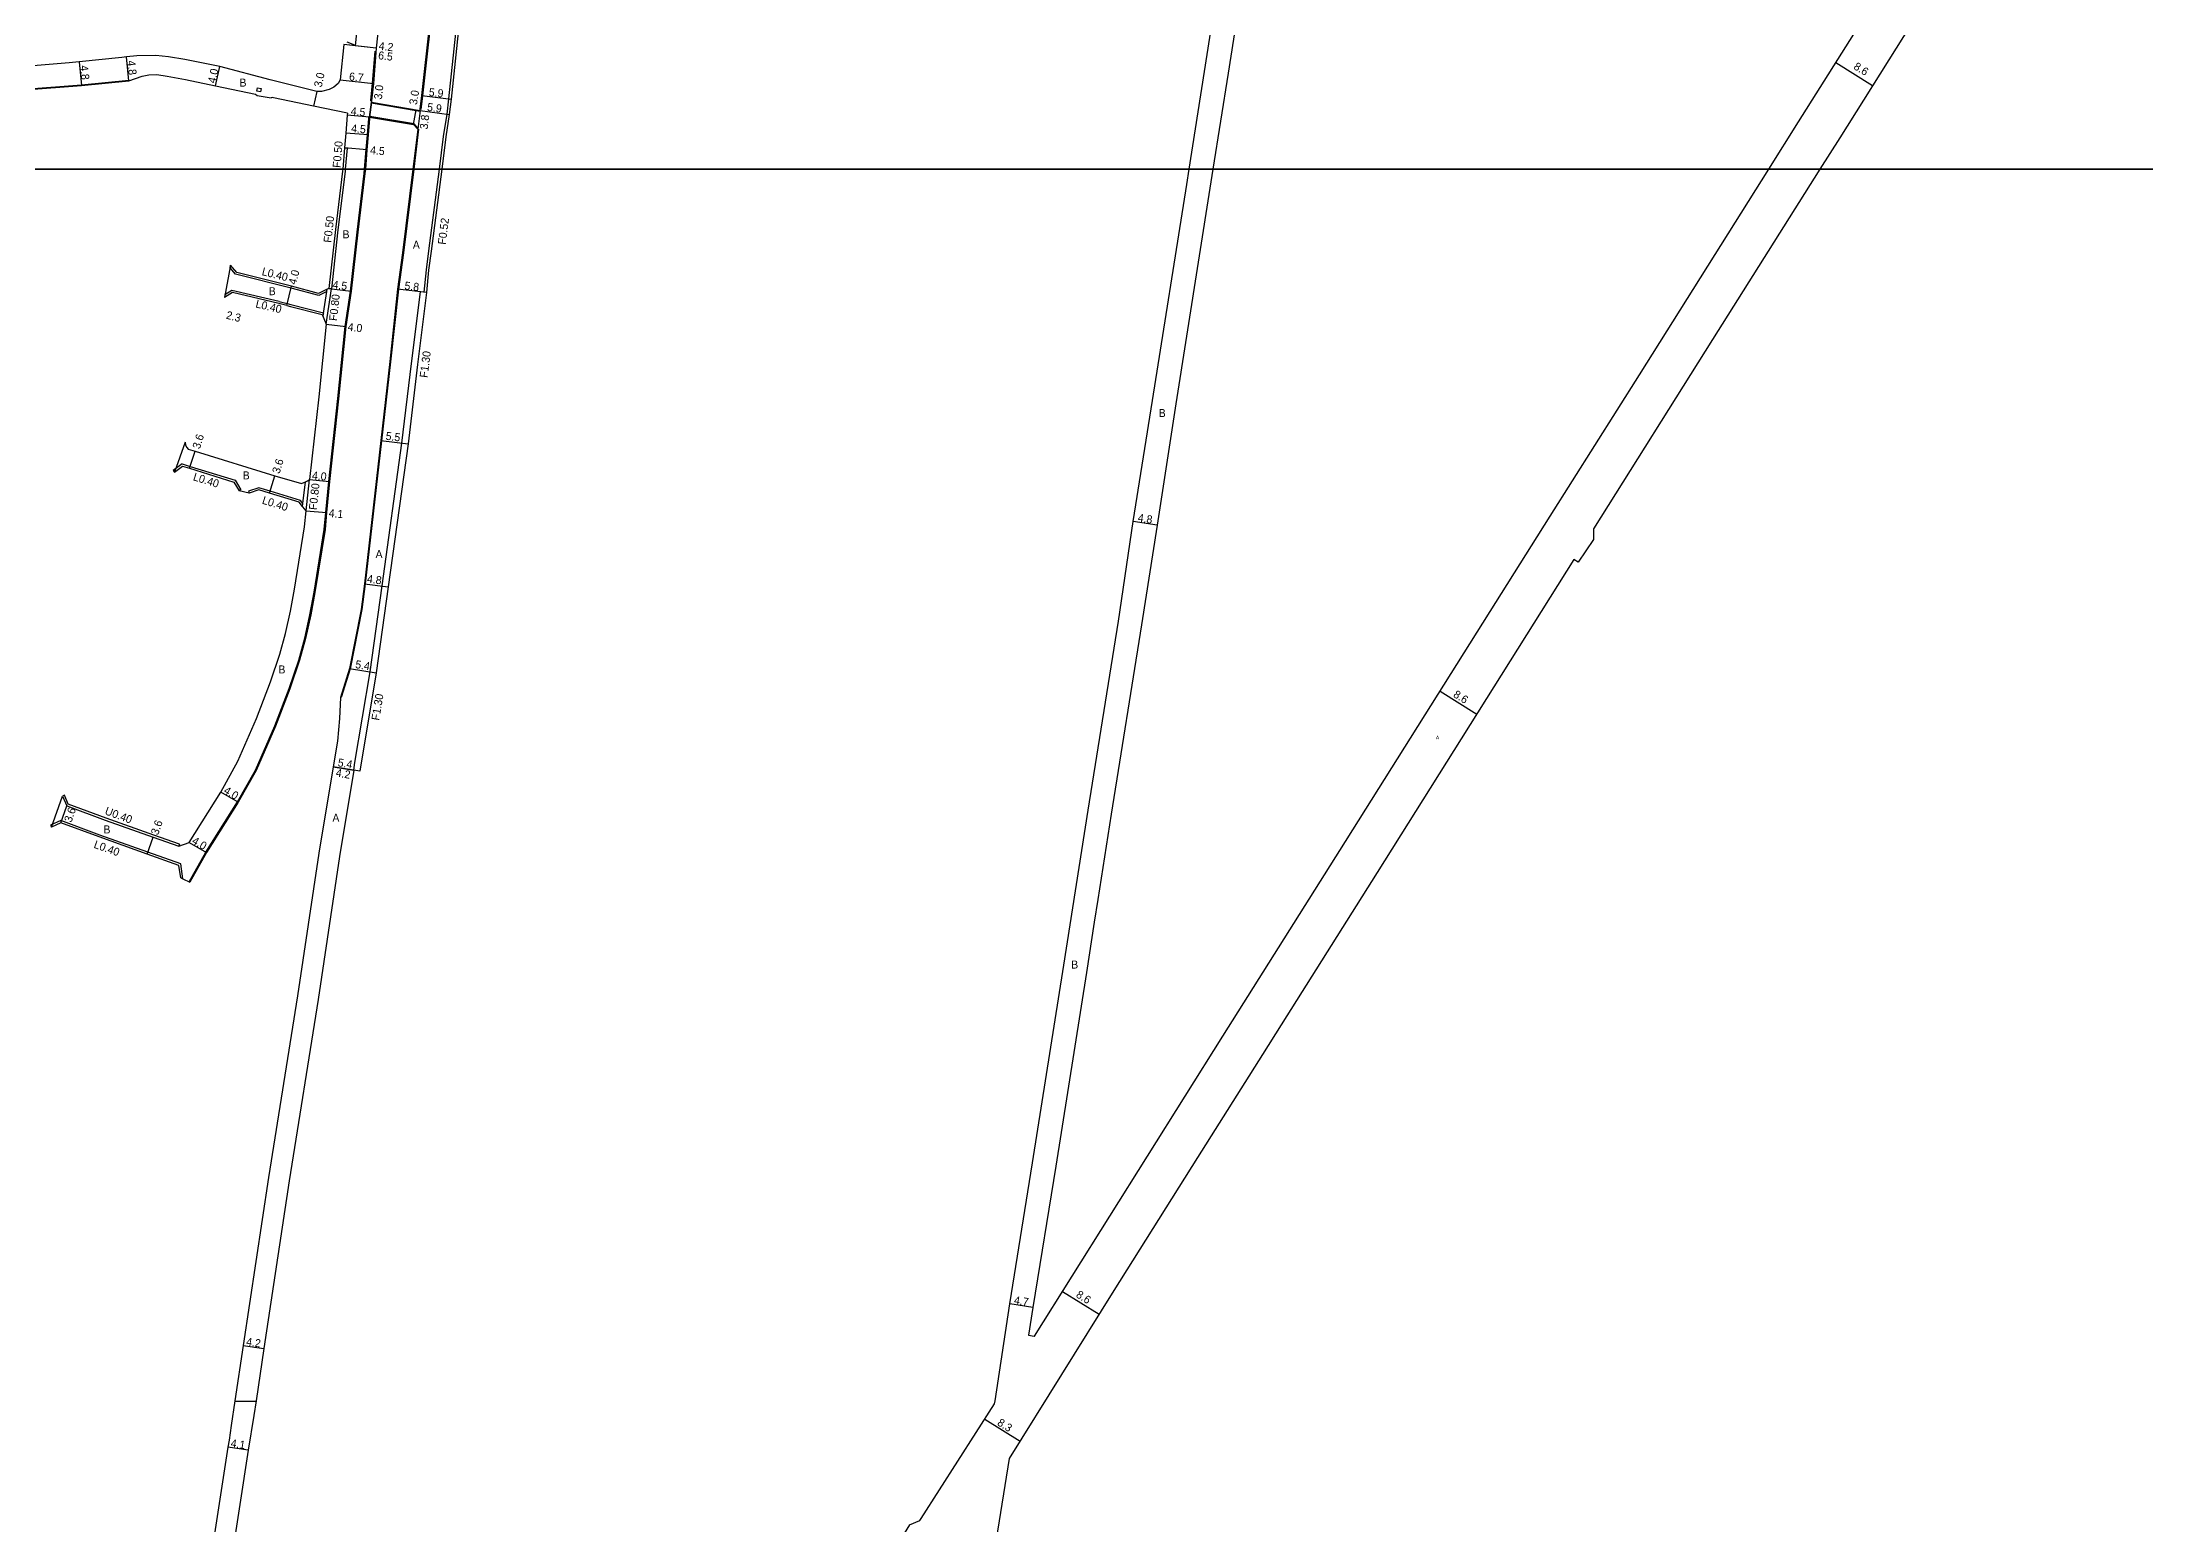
# Model space of a CAD drawing. Header units: metres. Extents: x -16000 to -12000, y -105000 to -102000.
# Drawn here: x -12781.3 to -12360.6, y -103471.2 to -103174.6 of the extents above; entities that cross this region are included whole.
import ezdxf

# ---------------------------------------------------------------- set-up
doc = ezdxf.new("R2010")
doc.units = ezdxf.units.M
doc.header["$LTSCALE"] = 2.5
for name, color, linetype in [('側溝・桝', 7, 'Continuous'), ('図郭', 7, 'Continuous'), ('幅員', 7, 'Continuous'), ('歩道・分離帯・安全施設', 7, 'Continuous'), ('舗装', 7, 'Continuous'), ('道路', 7, 'Continuous')]:
    doc.layers.add(name, color=color, linetype=linetype)
doc.styles.get("Standard").update_dxf_attribs({"font": ''})
doc.styles.add('YOKO_DECO', font='')
doc.styles.get('Standard').set_extended_font_data('@MS PGothic')
doc.styles.get('YOKO_DECO').set_extended_font_data('MS PGothic')

msp = doc.modelspace()

# ---------------------------------------------------------------- linework, layer by layer
at = {"layer": '側溝・桝'}
for points in [[(-12694.41, -103133.78), (-12695.5, -103142.77), (-12700.09, -103185.94), (-12700.44, -103189), (-12701.12, -103193.48), (-12701.96, -103200)], [(-12720.87, -103195.77), (-12720.37, -103195.81), (-12720.72, -103200)], [(-12720.72, -103200), (-12720.76, -103200.5), (-12722.2, -103212.17), (-12723.49, -103223.95), (-12723.99, -103223.89)], [(-12701.96, -103200), (-12704.07, -103216.36), (-12704.57, -103220.15), (-12705, -103224.66)], [(-12724.39, -103224.53), (-12726.03, -103225.3), (-12731.55, -103223.82), (-12742.65, -103221.06), (-12743.74, -103219.75), (-12743.64, -103219.24)], [(-12733.93, -103226.53), (-12743.37, -103224.27), (-12744.79, -103225.18), (-12744.9, -103225.72)], [(-12733.93, -103226.53), (-12732.34, -103226.92)], [(-12732.34, -103226.92), (-12731.58, -103227.1), (-12725.06, -103228.77), (-12725.04, -103228.81)], [(-12725.16, -103229.59), (-12725.04, -103228.81), (-12724.39, -103224.53), (-12724.32, -103224.05)], [(-12724.57, -103231.06), (-12723.49, -103223.95)], [(-12704.48, -103224.72), (-12705, -103224.66), (-12705.77, -103224.56), (-12707.57, -103238.93), (-12709.44, -103254.83), (-12713.41, -103283.39), (-12715.82, -103300.58), (-12718.85, -103318.74), (-12719.1, -103320.26), (-12719, -103320.28)], [(-12753.35, -103258.98), (-12755.11, -103260.31), (-12754.87, -103260.63)], [(-12753.35, -103258.98), (-12751.71, -103259.49), (-12742.76, -103262.27), (-12741.59, -103264.2), (-12741.93, -103264.4)], [(-12729.69, -103266.32), (-12735.76, -103264.44), (-12737.97, -103263.76), (-12740.09, -103264.47), (-12739.96, -103264.85)], [(-12729.24, -103267.5), (-12729.18, -103266.94), (-12728.69, -103262.55)], [(-12728.54, -103268.37), (-12727.84, -103262.12)], [(-12729.18, -103266.94), (-12729.69, -103266.32)], [(-12753.85, -103335.08), (-12758.98, -103333.26), (-12768.56, -103329.85), (-12776.11, -103327.04), (-12776.86, -103325.27), (-12777.23, -103325.43)], [(-12753.18, -103341.98), (-12753.61, -103338.99), (-12760.19, -103336.65), (-12769.79, -103333.23), (-12777.6, -103330.33), (-12779.66, -103331.27), (-12779.49, -103331.64)], [(-12753.85, -103335.08), (-12753.99, -103335.46)]]:
    msp.add_lwpolyline(points, dxfattribs=at)
msp.add_lwpolyline([(-12738.38, -103184.44), (-12738.25, -103183.75), (-12737.56, -103183.88), (-12737.69, -103184.57)], close=True, dxfattribs=at)
at = {"layer": '図郭'}
for points in [[(-12800, -102600), (-12000, -102600), (-12000, -103200), (-12800, -103200)], [(-12800, -103200), (-12000, -103200), (-12000, -103800), (-12800, -103800)]]:
    msp.add_lwpolyline(points, close=True, dxfattribs=at)
at = {"layer": '幅員'}
for points in [[(-12763.99, -103182.36), (-12764.49, -103177.58)], [(-12714.56, -103175.83), (-12721.01, -103175.08)], [(-12714.56, -103175.83), (-12718.73, -103175.34)], [(-12773.94, -103178.54), (-12773.45, -103183.32)], [(-12746.68, -103183.37), (-12745.8, -103179.47)], [(-12422.63, -103178.69), (-12415.31, -103183.29)], [(-12726.41, -103184.47), (-12727.04, -103187.4)], [(-12721.77, -103182.19), (-12715.1, -103182.87)], [(-12705.43, -103185.32), (-12699.57, -103186)], [(-12715.84, -103189.62), (-12720.32, -103189.25)], [(-12715.84, -103189.62), (-12715.5, -103186.64)], [(-12707.04, -103191.1), (-12706.55, -103188.14)], [(-12705.77, -103188.27), (-12706.21, -103192.05)], [(-12705.77, -103188.27), (-12699.92, -103189.07)], [(-12716.13, -103193.19), (-12720.62, -103192.82)], [(-12716.38, -103196.14), (-12720.87, -103195.77)], [(-12732.43, -103227.3), (-12731.45, -103223.43)], [(-12723.99, -103223.89), (-12719.52, -103224.46)], [(-12704.48, -103224.72), (-12710.24, -103224.04)], [(-12724.57, -103231.06), (-12720.6, -103231.5)], [(-12751.85, -103259.87), (-12750.76, -103256.43)], [(-12713.62, -103254.33), (-12708.16, -103254.99)], [(-12735.87, -103264.83), (-12734.81, -103261.39)], [(-12727.84, -103262.12), (-12723.86, -103262.5)], [(-12728.54, -103268.37), (-12724.45, -103268.74)], [(-12558.38, -103271.22), (-12563.13, -103270.48)], [(-12716.89, -103282.96), (-12712.13, -103283.57)], [(-12719.87, -103299.91), (-12714.54, -103300.77)], [(-12501.79, -103304.47), (-12494.47, -103309.05)], [(-12717.82, -103320.48), (-12723.14, -103319.57)], [(-12723.14, -103319.57), (-12719, -103320.28)], [(-12742.15, -103326.67), (-12745.58, -103324.62)], [(-12777.58, -103330.76), (-12776.41, -103327.36)], [(-12760.32, -103337.02), (-12759.12, -103333.63)], [(-12751.93, -103334.69), (-12748.47, -103336.71)], [(-12577.29, -103424.54), (-12569.98, -103429.08)], [(-12583.2, -103427.72), (-12587.84, -103426.97)], [(-12741.12, -103435.32), (-12736.97, -103435.94)], [(-12592.84, -103450.06), (-12585.75, -103454.46)], [(-12740.12, -103456.27), (-12744.17, -103455.64)]]:
    msp.add_lwpolyline(points, dxfattribs=at)
at = {"layer": '歩道・分離帯・安全施設'}
for points in [[(-12690.5, -103084.26), (-12691, -103086.45), (-12695.45, -103105.9), (-12696.7, -103111.58), (-12697.61, -103118.59), (-12698.86, -103128.27), (-12699.41, -103133.24), (-12700.5, -103142.23), (-12705.28, -103185.34), (-12705.6, -103188.07)], [(-12718.81, -103175.21), (-12720.34, -103174.62)], [(-12715.63, -103186.43), (-12715.62, -103186.32), (-12715.25, -103182.85), (-12714.76, -103176.44)], [(-12784.81, -103184.03), (-12773.46, -103183.17), (-12764.02, -103182.21)], [(-12716.85, -103200), (-12716.53, -103196.13), (-12716.28, -103193.18), (-12716.01, -103189.91), (-12715.99, -103189.66)], [(-12706.22, -103191.8), (-12706.96, -103190.96), (-12715.81, -103189.47)], [(-12715.53, -103186.79), (-12706.57, -103188.29), (-12705.8, -103188.42)], [(-12706.06, -103192.06), (-12707.03, -103200)], [(-12751.95, -103342.58), (-12748.6, -103336.63), (-12742.27, -103326.59), (-12738.67, -103320.23), (-12734.8, -103311.41), (-12731.93, -103303.91), (-12730.02, -103298.22), (-12728.81, -103293.84), (-12727.78, -103289.15), (-12726.95, -103284.66), (-12724.92, -103272.11), (-12724.6, -103268.73), (-12724.01, -103262.49), (-12722.19, -103245.93), (-12720.75, -103231.48), (-12719.67, -103224.44), (-12718.37, -103212.62), (-12716.93, -103200.9), (-12716.85, -103200)], [(-12707.03, -103200), (-12709.09, -103216.79), (-12710.09, -103224.05), (-12711.66, -103238.54), (-12713.47, -103254.35), (-12716.74, -103282.98), (-12717.41, -103288.11), (-12719.72, -103299.95), (-12721.54, -103305.71)]]:
    msp.add_lwpolyline(points, dxfattribs=at)
at = {"layer": '舗装'}
for points in [[(-12715.5, -103186.64), (-12715.84, -103189.62)], [(-12705.77, -103188.27), (-12706.21, -103192.05)], [(-12742.76, -103446.49), (-12738.54, -103446.44)]]:
    msp.add_lwpolyline(points, dxfattribs=at)
at = {"layer": '道路'}
for points in [[(-12194.62, -102874.64), (-12199.63, -102880.96), (-12204.45, -102885.78), (-12205.89, -102887.45), (-12213.47, -102896.71), (-12217.33, -102901.09), (-12223.67, -102908.44), (-12227.78, -102913.17), (-12232.47, -102918.6), (-12232.14, -102918.89), (-12233.07, -102919.97), (-12242.72, -102930.88), (-12265.95, -102957.82), (-12278.15, -102972.83), (-12290.93, -102989.53), (-12304.26, -103008.18), (-12318.94, -103030.21), (-12337.03, -103058.78), (-12363.31, -103100.54), (-12388.03, -103139.89), (-12421.87, -103193.74), (-12425.82, -103200)], [(-12436.03, -103200), (-12430.1, -103190.56), (-12398.97, -103141.13), (-12371.95, -103098.19), (-12370.56, -103096.2)], [(-12551.96, -103200), (-12545.28, -103157.48), (-12539.1, -103118.75), (-12537.78, -103111.24), (-12537.73, -103110.95), (-12538.55, -103109.58), (-12541.83, -103109.02), (-12543.73, -103108.7), (-12544.78, -103108.52), (-12550.24, -103107.6), (-12560.63, -103105.97), (-12573.79, -103103.8), (-12585.12, -103101.85), (-12594.62, -103100.43), (-12604.23, -103099), (-12608.42, -103098.34), (-12611, -103097.88)], [(-12531.96, -103111.39), (-12533.24, -103111.98), (-12534.48, -103119.59), (-12540.64, -103158.2), (-12544.19, -103180.82), (-12547.2, -103200)], [(-12693.89, -103133.84), (-12694.98, -103142.83), (-12699.57, -103186), (-12699.92, -103189.07), (-12700.61, -103193.55), (-12701.44, -103200)], [(-12713.63, -103167.26), (-12714.56, -103175.83), (-12715.1, -103182.87), (-12715.47, -103186.34), (-12715.5, -103186.64), (-12706.55, -103188.14), (-12705.77, -103188.27), (-12705.74, -103187.97), (-12705.43, -103185.32), (-12700.64, -103142.21)], [(-12717.87, -103166.94), (-12718.73, -103175.34), (-12721.01, -103175.08), (-12721.77, -103182.19), (-12722.15, -103182.9), (-12723, -103183.61), (-12723.91, -103184.08), (-12725.46, -103184.5), (-12726.41, -103184.47), (-12735.73, -103182.16), (-12745.8, -103179.47), (-12752.78, -103178.08), (-12756.09, -103177.54), (-12758.61, -103177.32), (-12762.41, -103177.37), (-12764.49, -103177.58), (-12765.41, -103177.68), (-12773.94, -103178.54)], [(-12773.94, -103178.54), (-12775.9, -103178.74), (-12791.2, -103180.05), (-12796.32, -103180.17), (-12800, -103180.34)], [(-12787.33, -103184.37), (-12784.8, -103184.18), (-12773.45, -103183.32), (-12763.99, -103182.36), (-12761.3, -103181.46), (-12759.98, -103181.17), (-12758.39, -103181.09), (-12756.31, -103181.41), (-12752.69, -103182.09), (-12746.68, -103183.37), (-12738.67, -103185), (-12738.34, -103185.3), (-12735.51, -103185.79)], [(-12720.29, -103188.84), (-12727.04, -103187.4), (-12735.06, -103185.74), (-12735.31, -103185.69), (-12735.51, -103185.79)], [(-12720.29, -103188.84), (-12720.32, -103189.25), (-12720.62, -103192.82), (-12720.87, -103195.77), (-12721.22, -103200)], [(-12715.84, -103189.62), (-12715.86, -103189.92), (-12716.13, -103193.19), (-12716.38, -103196.14), (-12716.7, -103200)], [(-12706.21, -103192.05), (-12707.04, -103191.1), (-12715.84, -103189.62)], [(-12715.84, -103189.62), (-12707.04, -103191.1), (-12706.21, -103192.05)], [(-12715.5, -103186.64), (-12706.55, -103188.14), (-12705.77, -103188.27)], [(-12706.21, -103192.05), (-12707.18, -103200)], [(-12716.7, -103200), (-12716.78, -103200.91), (-12718.22, -103212.63), (-12719.52, -103224.46), (-12720.6, -103231.5), (-12722.04, -103245.95), (-12723.86, -103262.5), (-12724.45, -103268.74), (-12724.77, -103272.13), (-12726.8, -103284.68), (-12727.63, -103289.18), (-12728.66, -103293.88), (-12729.88, -103298.26), (-12731.79, -103303.96), (-12734.66, -103311.47), (-12738.53, -103320.29), (-12742.15, -103326.67), (-12748.47, -103336.71), (-12751.82, -103342.65)], [(-12707.18, -103200), (-12709.24, -103216.77), (-12710.24, -103224.04), (-12711.81, -103238.52), (-12713.62, -103254.33), (-12716.89, -103282.96), (-12717.56, -103288.09), (-12719.87, -103299.91), (-12721.69, -103305.68), (-12721.86, -103309.93), (-12722.24, -103314.47), (-12723.14, -103319.57), (-12725.99, -103336.87), (-12730.29, -103365.39), (-12736.08, -103401.74), (-12741.12, -103435.32), (-12742.78, -103446.39)], [(-12721.22, -103200), (-12721.25, -103200.45), (-12722.69, -103212.11), (-12723.99, -103223.89)], [(-12701.44, -103200), (-12703.55, -103216.43), (-12704.06, -103220.21), (-12704.48, -103224.72)], [(-12590.79, -103446.39), (-12587.84, -103426.97), (-12583.3, -103398.79), (-12577.05, -103359.24), (-12572.17, -103328.28), (-12566.12, -103290.42), (-12563.13, -103270.48), (-12559.28, -103246.3), (-12552.44, -103203.12), (-12551.96, -103200)], [(-12582.88, -103433.45), (-12545.24, -103373.47), (-12520.71, -103334.52), (-12491.75, -103288.52), (-12483.49, -103275.4), (-12479.75, -103269.47), (-12461.9, -103241.15), (-12436.03, -103200)], [(-12547.2, -103200), (-12547.8, -103203.82), (-12554.63, -103246.98), (-12558.38, -103271.22), (-12561.48, -103291.16), (-12567.53, -103329.06), (-12570.22, -103346.09), (-12570.93, -103350.62)], [(-12425.82, -103200), (-12447.32, -103234.07), (-12471.14, -103271.95), (-12471.14, -103274.11)], [(-12743.64, -103219.24), (-12744.9, -103225.72)], [(-12723.99, -103223.89), (-12724.32, -103224.05), (-12726.07, -103224.88), (-12731.45, -103223.43), (-12742.42, -103220.7), (-12743.64, -103219.24)], [(-12732.43, -103227.3), (-12734.02, -103226.92), (-12743.3, -103224.7), (-12744.9, -103225.72)], [(-12704.48, -103224.72), (-12706.28, -103239.09), (-12708.16, -103254.99), (-12712.13, -103283.57), (-12714.54, -103300.77), (-12717.82, -103320.48), (-12719, -103320.28), (-12721.84, -103337.54), (-12726.15, -103366.09), (-12731.93, -103402.42), (-12736.97, -103435.94), (-12738.53, -103446.39)], [(-12732.43, -103227.3), (-12731.68, -103227.49), (-12725.35, -103229.11)], [(-12724.57, -103231.06), (-12725.98, -103245.55), (-12727.84, -103262.12)], [(-12725.35, -103229.11), (-12725.16, -103229.59), (-12724.9, -103230.25), (-12724.57, -103231.06)], [(-12752.75, -103254.62), (-12754.87, -103260.63)], [(-12752.75, -103254.62), (-12752.66, -103255.22), (-12752.43, -103255.72), (-12752.12, -103256.02), (-12750.76, -103256.43), (-12734.81, -103261.39), (-12729.45, -103262.93), (-12728.69, -103262.55), (-12728.27, -103262.34), (-12727.84, -103262.12)], [(-12754.87, -103260.63), (-12753.27, -103259.42)], [(-12753.27, -103259.42), (-12751.85, -103259.87), (-12743.02, -103262.61)], [(-12743.02, -103262.61), (-12741.93, -103264.4)], [(-12729.93, -103266.66), (-12735.87, -103264.83), (-12737.97, -103264.18), (-12739.96, -103264.85), (-12741.93, -103264.4)], [(-12751.93, -103334.69), (-12745.58, -103324.62), (-12742.21, -103318.45), (-12738.45, -103309.91), (-12735.65, -103302.58), (-12733.8, -103297.06), (-12732.64, -103292.89), (-12731.67, -103288.47), (-12730.86, -103284.05), (-12728.84, -103271.57), (-12728.54, -103268.37), (-12728.81, -103268.04), (-12729.24, -103267.5), (-12729.93, -103266.66)], [(-12471.14, -103274.11), (-12474.15, -103278.64)], [(-12474.15, -103278.64), (-12475.07, -103278.09), (-12499.02, -103316.31), (-12514.38, -103340.71), (-12533.58, -103371.19), (-12537.29, -103377.09), (-12550.31, -103397.75), (-12567.01, -103424.3), (-12587.93, -103457.96)], [(-12779.49, -103331.64), (-12777.23, -103325.43)], [(-12777.23, -103325.43), (-12776.41, -103327.36)], [(-12776.41, -103327.36), (-12768.7, -103330.22), (-12759.12, -103333.63), (-12753.99, -103335.46), (-12751.93, -103334.69)], [(-12753.61, -103341.76), (-12753.97, -103339.29), (-12760.32, -103337.02), (-12769.93, -103333.61), (-12777.58, -103330.76), (-12779.49, -103331.64)], [(-12753.61, -103341.76), (-12753.18, -103341.98), (-12751.82, -103342.65)], [(-12570.93, -103350.62), (-12572.52, -103360.69), (-12578.64, -103399.46), (-12583.2, -103427.72), (-12584.06, -103433.24)], [(-12584.06, -103433.24), (-12582.98, -103433.43), (-12582.88, -103433.45)], [(-12742.78, -103446.39), (-12743.51, -103451.31), (-12743.96, -103454.28)], [(-12738.53, -103446.39), (-12738.97, -103449.35), (-12740.12, -103456.27)], [(-12590.9, -103447), (-12590.79, -103446.39)], [(-12607.92, -103471.21), (-12605.8, -103470.33), (-12605.53, -103469.94), (-12590.9, -103447)], [(-12743.96, -103454.28), (-12744.17, -103455.64), (-12747.68, -103478.21), (-12751.72, -103504.35), (-12754.65, -103523.4), (-12760.06, -103558.19), (-12761.23, -103566.05), (-12764.7, -103570.21), (-12765.37, -103575.57)], [(-12740.12, -103456.27), (-12743.63, -103478.84), (-12747.67, -103504.97), (-12750.6, -103524.03), (-12756, -103558.81), (-12757.87, -103571.32), (-12758.28, -103576.34)], [(-12587.93, -103457.96), (-12590.57, -103474.1), (-12590.85, -103475.68), (-12591.22, -103478.15)], [(-12607.92, -103471.21), (-12610.21, -103474.99)]]:
    msp.add_lwpolyline(points, dxfattribs=at)
msp.add_lwpolyline([(-12715.84, -103189.62), (-12715.5, -103186.64), (-12705.77, -103188.27), (-12706.21, -103192.05), (-12707.04, -103191.1)], close=True, dxfattribs=at)

# ---------------------------------------------------------------- texts
at = {"layer": '側溝・桝'}
for s, rotation, p in [('F0.50', 85.2451, (-12721.66, -103199.82)), ('F0.50', 83.7268, (-12723.5, -103214.81)), ('F0.52', 82.6702, (-12700.64, -103215.2)), ('L0.40', 346.0665, (-12737.51, -103221.2)), ('L0.40', 346.5362, (-12738.76, -103227.66)), ('F0.80', 83.7268, (-12722.38, -103230.45)), ('F1.30', 82.8449, (-12704.27, -103241.83)), ('L0.40', 342.7374, (-12751.27, -103262.23)), ('L0.40', 342.7374, (-12737.47, -103266.91)), ('F0.80', 83.6667, (-12726.43, -103268.27)), ('F1.30', 80.5427, (-12713.94, -103310.39)), ('U0.40', 339.605, (-12768.93, -103329.03)), ('L0.40', 340.4131, (-12771.14, -103335.74))]:
    msp.add_text(s, height=1.6, rotation=rotation, dxfattribs=at).set_placement(p)
at = {"layer": '幅員'}
for s, rotation, p in [('6.5', 353.3764, (-12714.2, -103178.02)), ('4.2', 353.3764, (-12714.09, -103176.13)), ('4.8', 275.8718, (-12773.75, -103179.33)), ('4.8', 275.9795, (-12764.31, -103178.37)), ('4.0', 77.3538, (-12746.69, -103182.96)), ('3.0', 77.9117, (-12725.44, -103183.75)), ('6.7', 354.183, (-12720.02, -103182.26)), ('8.6', 328, (-12419.24, -103179.89)), ('3.0', 83.5365, (-12713.41, -103186.16)), ('3.0', 80.4882, (-12706.4, -103187.25)), ('5.9', 353.4234, (-12704.08, -103185.38)), ('4.5', 355.245, (-12719.67, -103189.2)), ('3.8', 83.4257, (-12704.25, -103192.13)), ('5.9', 352.1965, (-12704.42, -103188.35)), ('4.5', 355.2435, (-12719.58, -103192.63)), ('4.5', 355.2422, (-12715.8, -103197)), ('4.0', 75.7121, (-12730.57, -103223.24)), ('4.5', 352.8076, (-12723.33, -103223.87)), ('5.8', 353.2593, (-12708.94, -103224.09)), ('2.3', 345.472, (-12744.66, -103229.9)), ('4.0', 353.5962, (-12720.29, -103232.34)), ('3.6', 72.3693, (-12749.81, -103256.11)), ('5.5', 353.0865, (-12712.7, -103254.15)), ('3.6', 72.827, (-12733.87, -103261.05)), ('4.0', 354.5552, (-12727.43, -103262.06)), ('4.1', 354.7598, (-12724.08, -103269.58)), ('4.8', 351.1896, (-12562.32, -103270.5)), ('4.8', 352.7391, (-12716.44, -103282.72)), ('5.4', 350.7946, (-12718.8, -103299.81)), ('8.6', 328, (-12499.29, -103305.5)), ('4.2', 350.3537, (-12722.7, -103321.49)), ('5.4', 350.3537, (-12722.3, -103319.45)), ('4.0', 329.0953, (-12745.18, -103324.74)), ('3.6', 70.937, (-12775.48, -103330.81)), ('3.6', 70.394, (-12758.16, -103333.34)), ('4.0', 329.7447, (-12751.53, -103334.81)), ('4.7', 350.8506, (-12587.08, -103426.99)), ('8.6', 328, (-12574.73, -103425.56)), ('4.2', 351.5034, (-12740.61, -103435.3)), ('8.3', 328, (-12590.47, -103451.16)), ('4.1', 351.1492, (-12743.71, -103455.61))]:
    msp.add_text(s, height=1.6, rotation=rotation, dxfattribs=at).set_placement(p)
at = {"layer": '舗装'}
for s, p in [('B', (-12741.87, -103183.52)), ('B', (-12721.26, -103213.86)), ('A', (-12707.21, -103215.95)), ('B', (-12736.02, -103225.24)), ('B', (-12558.05, -103249.6)), ('B', (-12741.23, -103262.09)), ('A', (-12714.66, -103277.82)), ('B', (-12734.08, -103300.9)), ('A', (-12723.29, -103330.57)), ('B', (-12769.07, -103332.9)), ('B', (-12575.55, -103359.93))]:
    msp.add_text(s, height=1.6, dxfattribs=at).set_placement(p)
at = {"layer": '舗装', "style": 'YOKO_DECO'}
msp.add_text('A', height=0.75, dxfattribs=at).set_placement((-12502.64, -103314.1, 97.68))

doc.saveas('drawing.dxf')
